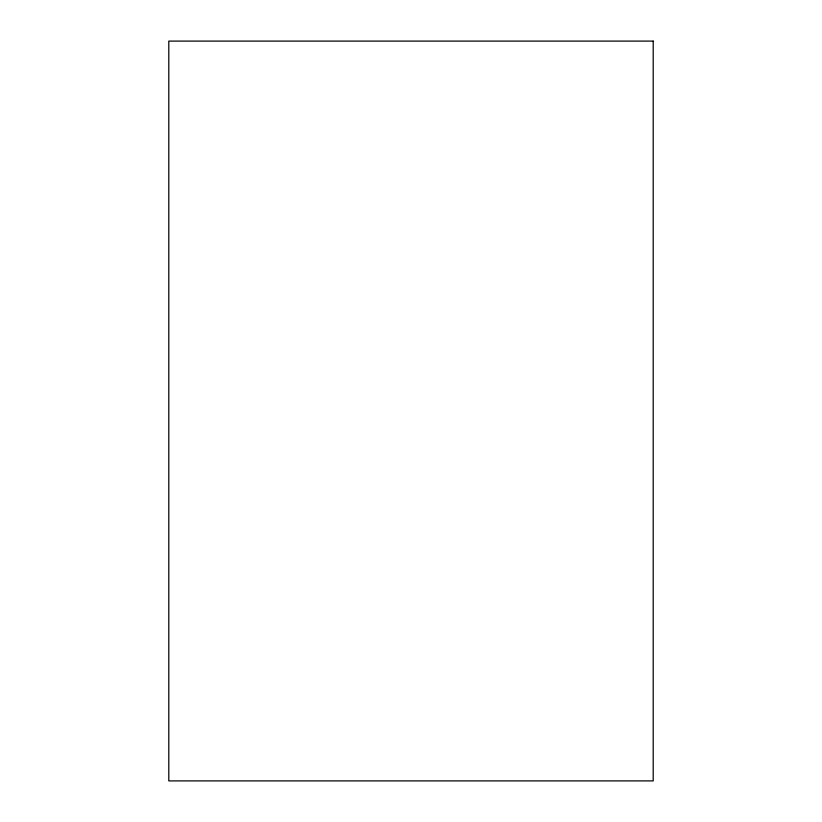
<?xml version="1.0" encoding="UTF-8"?>
<svg xmlns="http://www.w3.org/2000/svg" width="822" height="822" viewBox="0 0 822 822"><rect width="100%" height="100%" fill="white"/><g stroke="black" fill="none" stroke-linecap="round" stroke-linejoin="round"><path stroke-width="1.23" d="M653.202 41.1L168.798 41.1L168.798 780.9L653.202 780.9L653.202 41.1"/></g></svg>
